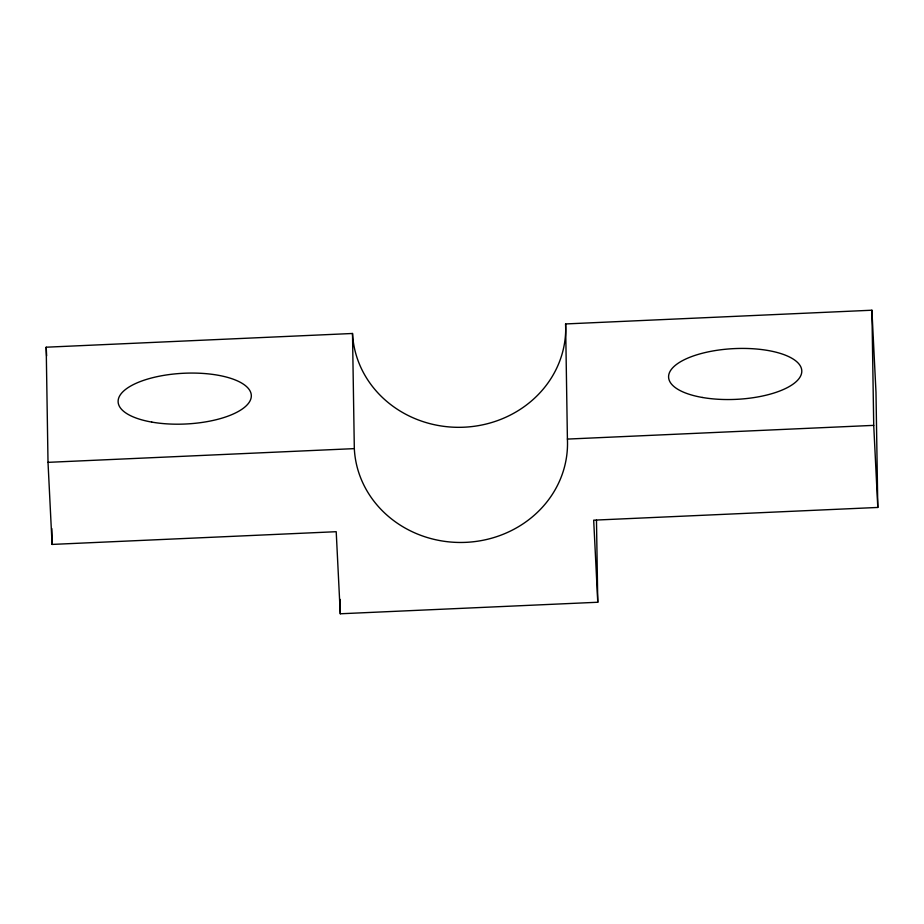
<?xml version="1.0" encoding="UTF-8"?>
<svg xmlns="http://www.w3.org/2000/svg" width="924" height="924" viewBox="0 0 924 924"><rect width="100%" height="100%" fill="white"/><g stroke="black" fill="none" stroke-linecap="round" stroke-linejoin="round"><path stroke-width="1.39" d="M46.2 347.205L352.506 333.483A106.653 98.614 -0.9 0 0 463.952 427.211A106.653 98.614 -0.9 0 0 565.604 323.943L871.909 310.221L875.987 392.296L877.8 507.449L593.682 520.166L597.77 602.252L340.286 613.779L336.209 531.704L52.091 544.421L48.013 462.347L46.2 347.205L46.627 355.844M48.013 462.347L354.319 448.625A106.653 98.614 -0.9 0 0 465.765 542.353A106.653 98.614 -0.9 0 0 567.405 439.085L873.723 425.363L871.909 310.221M873.723 425.363L877.8 507.449M596.477 520.212L597.77 602.252M565.604 323.943L567.405 439.085M352.506 333.483L354.319 448.625M340.067 599.387L340.286 613.779M51.836 528.586L52.091 544.421M702.252 397.447A66.667 25.387 -2.8 0 0 801.789 370.974A66.667 25.387 -2.8 0 0 701.559 353.453A66.667 25.387 -2.8 0 0 702.252 397.447M151.779 422.095A66.667 25.387 -2.8 0 0 251.316 395.622A66.667 25.387 -2.8 0 0 151.086 378.101A66.667 25.387 -2.8 0 0 151.779 422.095"/></g></svg>
